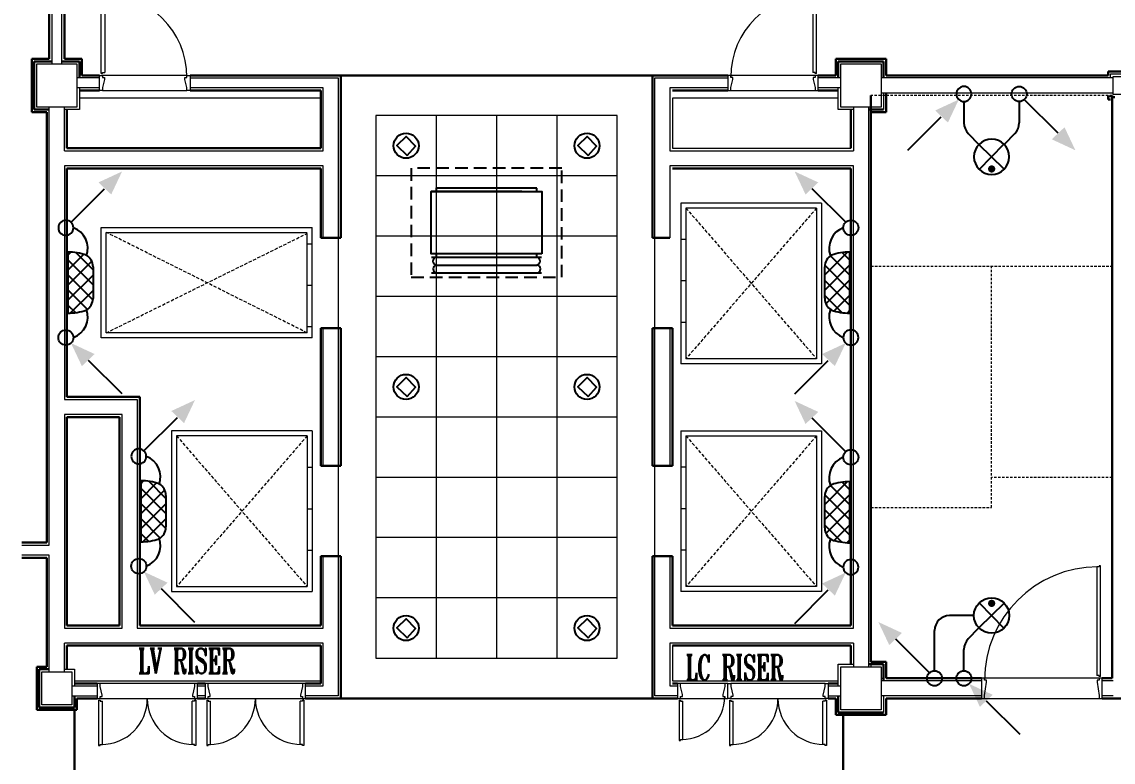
# Model space of a CAD drawing. Header units: millimetres. Extents: x 1722 to 7525, y 2254 to 6279.
# Drawn here: x 4365 to 5451, y 3761 to 4498 of the extents above; entities that cross this region are included whole.
import ezdxf

# ---------------------------------------------------------------- set-up
doc = ezdxf.new("R2010")
doc.units = ezdxf.units.MM
for name, pattern in [('DASHED2', [0.375, 0.25, -0.125]), ('Demolished', [4.8, 3.2, -1.6]), ('Overhead', [3.96875, 2.38125, -1.5875])]:
    doc.linetypes.add(name, pattern=pattern)
for name, color, linetype in [('-LIGHT', 6, 'Continuous'), ('-SYM', 4, 'Continuous'), ('-TEXT', 3, 'Continuous'), ('M-DUCTS', 4, 'Continuous'), ('M-UP', 3, 'Continuous')]:
    doc.layers.add(name, color=color, linetype=linetype)
for name, color, linetype, lineweight in [('A-CLNG', 13, 'Continuous', 9), ('A-CLNG-PATT', 13, 'Continuous', 9), ('A-DETL-DEMO', 54, 'Demolished', 9), ('A-DETL-THIN', 151, 'Continuous', 9), ('A-DOOR', 31, 'Continuous', 9), ('A-DOOR-FRAM', 31, 'Continuous', 18), ('A-FLOR', 192, 'Continuous', 9), ('A-WALL', 113, 'Continuous', 9), ('A-WALL-FNSH', 113, 'Continuous', 30), ('P-SANR-FIXT', 44, 'Continuous', 9), ('S-COLS', 52, 'Continuous', 9), ('S-STRS-MBND', 31, 'Overhead', 9)]:
    doc.layers.add(name, color=color, linetype=linetype, lineweight=lineweight)
doc.styles.add('ROMANT', font='romant.shx')

# ---------------------------------------------------------------- blocks, each defined once
blk = doc.blocks.new('za-IN-wood door-single panel - 120x220-5139623-08-Fourth Floor Level__18_90')
at = {"layer": 'A-DOOR'}
for p, q in [((0.546, 1.206), (0.546, 0.126)), ((0.57, 1.206), (0.546, 1.206)), ((0.57, 1.216), (0.57, 1.206)), ((0.584, 1.216), (0.57, 1.216)), ((0.584, 0.116), (0.584, 1.216)), ((0.57, 0.126), (0.546, 0.126)), ((0.57, 0.116), (0.57, 0.126)), ((0.584, 0.116), (0.57, 0.116)), ((-0.55, 0.077), (-0.57, 0.077)), ((-0.57, -0.073), (-0.55, 0.057)), ((-0.55, 0.057), (-0.55, 0.077)), ((0.57, 0.077), (0.55, 0.077)), ((0.55, 0.077), (0.55, 0.057)), ((0.55, 0.057), (0.57, -0.073))]:
    blk.add_line(p, q, dxfattribs=at)
blk.add_arc((0.558, 0.078), 1.128, 90, 180, dxfattribs=at)
at = {"layer": 'A-DOOR-FRAM'}
for p, q in [((-0.57, 0.097), (-0.6, 0.097)), ((-0.6, 0.097), (-0.6, -0.103)), ((-0.57, 0.077), (-0.57, 0.097)), ((0.57, 0.097), (0.57, 0.077)), ((0.6, 0.097), (0.57, 0.097)), ((0.6, -0.103), (0.6, 0.097)), ((-0.6, -0.103), (-0.57, -0.103)), ((-0.57, -0.103), (-0.57, -0.073)), ((0.57, -0.073), (0.57, -0.103)), ((0.57, -0.103), (0.6, -0.103))]:
    blk.add_line(p, q, dxfattribs=at)
blk = doc.blocks.new('za-IN-wood door-single panel - 90x210-5134378-08-Fourth Floor Level__18_90')
at = {"layer": 'A-DOOR'}
for p, q in [((-0.42, 0.048), (-0.4, -0.032)), ((0.4, -0.032), (0.42, 0.048)), ((-0.4, -0.052), (-0.42, -0.052)), ((-0.4, -0.032), (-0.4, -0.052)), ((0.396, -0.881), (0.396, -0.101)), ((0.42, -0.101), (0.396, -0.101)), ((0.4, -0.052), (0.4, -0.032)), ((0.42, -0.052), (0.4, -0.052)), ((0.42, -0.091), (0.42, -0.101)), ((0.434, -0.091), (0.42, -0.091)), ((0.434, -0.091), (0.434, -0.891)), ((0.42, -0.881), (0.396, -0.881)), ((0.42, -0.891), (0.42, -0.881)), ((0.434, -0.891), (0.42, -0.891))]:
    blk.add_line(p, q, dxfattribs=at)
blk.add_arc((0.408, -0.053), 0.828, 180, 270, dxfattribs=at)
at = {"layer": 'A-DOOR-FRAM'}
for p, q in [((-0.45, 0.078), (-0.42, 0.078)), ((-0.45, -0.072), (-0.45, 0.078)), ((-0.42, 0.078), (-0.42, 0.048)), ((0.42, 0.078), (0.45, 0.078)), ((0.42, 0.048), (0.42, 0.078)), ((0.45, 0.078), (0.45, -0.072)), ((-0.42, -0.072), (-0.45, -0.072)), ((-0.42, -0.052), (-0.42, -0.072)), ((0.42, -0.072), (0.42, -0.052)), ((0.45, -0.072), (0.42, -0.072))]:
    blk.add_line(p, q, dxfattribs=at)
blk = doc.blocks.new('za-IN-wood door-single panel - 90x210-5134375-08-Fourth Floor Level__18_90')
at = {"layer": 'A-DOOR'}
for p, q in [((0.396, 0.881), (0.396, 0.101)), ((0.42, 0.881), (0.396, 0.881)), ((0.42, 0.891), (0.42, 0.881)), ((0.434, 0.891), (0.42, 0.891)), ((0.434, 0.091), (0.434, 0.891)), ((-0.4, 0.052), (-0.42, 0.052)), ((-0.42, -0.048), (-0.4, 0.032)), ((-0.4, 0.032), (-0.4, 0.052)), ((0.42, 0.101), (0.396, 0.101)), ((0.42, 0.052), (0.4, 0.052)), ((0.4, 0.052), (0.4, 0.032)), ((0.4, 0.032), (0.42, -0.048)), ((0.42, 0.091), (0.42, 0.101)), ((0.434, 0.091), (0.42, 0.091))]:
    blk.add_line(p, q, dxfattribs=at)
blk.add_arc((0.408, 0.053), 0.828, 90, 180, dxfattribs=at)
at = {"layer": 'A-DOOR-FRAM'}
for p, q in [((-0.42, 0.072), (-0.45, 0.072)), ((-0.45, 0.072), (-0.45, -0.078)), ((-0.42, 0.052), (-0.42, 0.072)), ((0.42, 0.072), (0.42, 0.052)), ((0.45, 0.072), (0.42, 0.072)), ((0.45, -0.078), (0.45, 0.072)), ((-0.45, -0.078), (-0.42, -0.078)), ((-0.42, -0.078), (-0.42, -0.048)), ((0.42, -0.048), (0.42, -0.078)), ((0.42, -0.078), (0.45, -0.078))]:
    blk.add_line(p, q, dxfattribs=at)
blk = doc.blocks.new('za-Column bi Cover - se6_300b_330amm-4961029-08-Fourth Floor Level__18_90')
at = {"layer": 'S-COLS', "lineweight": 15}
for p, q in [((-0.15, 0.165), (0.15, 0.165)), ((-0.15, -0.165), (-0.15, 0.165)), ((0.15, 0.165), (0.15, -0.165)), ((0.15, -0.165), (-0.15, -0.165))]:
    blk.add_line(p, q, dxfattribs=at)
blk = doc.blocks.new('za-Column bi Cover - se5_400b_430amm-4961025-08-Fourth Floor Level__18_90')
at = {"layer": 'S-COLS', "lineweight": 15}
for p, q in [((-0.2, 0.215), (0.2, 0.215)), ((-0.2, -0.215), (-0.2, 0.215)), ((0.2, 0.215), (0.2, -0.215)), ((0.2, -0.215), (-0.2, -0.215))]:
    blk.add_line(p, q, dxfattribs=at)
blk = doc.blocks.new('za-IN-wood door_handle_-double panel - 100 x 210-5254335-08-Fourth Floor Level__18_90')
at = {"layer": 'A-DOOR'}
for p, q in [((-0.484, 0.541), (-0.47, 0.541)), ((-0.484, 0.091), (-0.484, 0.541)), ((-0.47, 0.541), (-0.47, 0.531)), ((-0.47, 0.531), (-0.446, 0.531)), ((-0.446, 0.531), (-0.446, 0.101)), ((0.446, 0.531), (0.446, 0.101)), ((0.47, 0.531), (0.446, 0.531)), ((0.47, 0.541), (0.47, 0.531)), ((0.484, 0.541), (0.47, 0.541)), ((0.484, 0.091), (0.484, 0.541)), ((-0.484, 0.091), (-0.47, 0.091)), ((-0.47, 0.101), (-0.446, 0.101)), ((-0.47, 0.091), (-0.47, 0.101)), ((-0.45, 0.052), (-0.47, 0.052)), ((-0.47, -0.048), (-0.45, 0.039)), ((-0.45, 0.039), (-0.45, 0.052)), ((0.47, 0.101), (0.446, 0.101)), ((0.47, 0.052), (0.45, 0.052)), ((0.45, 0.052), (0.45, 0.039)), ((0.45, 0.039), (0.47, -0.048)), ((0.47, 0.091), (0.47, 0.101)), ((0.484, 0.091), (0.47, 0.091))]:
    blk.add_line(p, q, dxfattribs=at)
for centre, start, end in [((-0.458, 0.073), 360, 90), ((0.458, 0.073), 90, 180)]:
    blk.add_arc(centre, 0.458, start, end, dxfattribs=at)
at = {"layer": 'A-DOOR-FRAM'}
for p, q in [((-0.47, 0.072), (-0.5, 0.072)), ((-0.5, 0.072), (-0.5, -0.078)), ((-0.47, 0.052), (-0.47, 0.072)), ((0.47, 0.072), (0.47, 0.052)), ((0.5, 0.072), (0.47, 0.072)), ((0.5, -0.078), (0.5, 0.072)), ((-0.5, -0.078), (-0.47, -0.078)), ((-0.47, -0.078), (-0.47, -0.048)), ((0.47, -0.048), (0.47, -0.078)), ((0.47, -0.078), (0.5, -0.078))]:
    blk.add_line(p, q, dxfattribs=at)
blk = doc.blocks.new('za-IN-wood door_handle_-double panel - 100 x 210-5254336-08-Fourth Floor Level__18_90')
at = {"layer": 'A-DOOR'}
for p, q in [((-0.47, 0.048), (-0.45, -0.039)), ((0.45, -0.039), (0.47, 0.048)), ((-0.484, -0.091), (-0.484, -0.541)), ((-0.484, -0.091), (-0.47, -0.091)), ((-0.45, -0.052), (-0.47, -0.052)), ((-0.47, -0.091), (-0.47, -0.101)), ((-0.47, -0.101), (-0.446, -0.101)), ((-0.45, -0.039), (-0.45, -0.052)), ((-0.446, -0.531), (-0.446, -0.101)), ((0.446, -0.531), (0.446, -0.101)), ((0.47, -0.101), (0.446, -0.101)), ((0.45, -0.052), (0.45, -0.039)), ((0.47, -0.052), (0.45, -0.052)), ((0.47, -0.091), (0.47, -0.101)), ((0.484, -0.091), (0.47, -0.091)), ((0.484, -0.091), (0.484, -0.541)), ((-0.484, -0.541), (-0.47, -0.541)), ((-0.47, -0.531), (-0.446, -0.531)), ((-0.47, -0.541), (-0.47, -0.531)), ((0.47, -0.531), (0.446, -0.531)), ((0.47, -0.541), (0.47, -0.531)), ((0.484, -0.541), (0.47, -0.541))]:
    blk.add_line(p, q, dxfattribs=at)
for centre, start, end in [((-0.458, -0.073), 270, 0), ((0.458, -0.073), 180, 270)]:
    blk.add_arc(centre, 0.458, start, end, dxfattribs=at)
at = {"layer": 'A-DOOR-FRAM'}
for p, q in [((-0.5, 0.078), (-0.47, 0.078)), ((-0.5, -0.072), (-0.5, 0.078)), ((-0.47, 0.078), (-0.47, 0.048)), ((0.47, 0.078), (0.5, 0.078)), ((0.47, 0.048), (0.47, 0.078)), ((0.5, 0.078), (0.5, -0.072)), ((-0.47, -0.072), (-0.5, -0.072)), ((-0.47, -0.052), (-0.47, -0.072)), ((0.47, -0.072), (0.47, -0.052)), ((0.5, -0.072), (0.47, -0.072))]:
    blk.add_line(p, q, dxfattribs=at)
blk = doc.blocks.new('za-IN-wood door-single panel - 50x210-5134381-08-Fourth Floor Level__18_90')
at = {"layer": 'A-DOOR'}
for p, q in [((0.196, 0.481), (0.196, 0.101)), ((0.22, 0.481), (0.196, 0.481)), ((0.22, 0.491), (0.22, 0.481)), ((0.234, 0.491), (0.22, 0.491)), ((0.234, 0.091), (0.234, 0.491)), ((-0.2, 0.052), (-0.22, 0.052)), ((-0.22, -0.048), (-0.2, 0.032)), ((-0.2, 0.032), (-0.2, 0.052)), ((0.22, 0.101), (0.196, 0.101)), ((0.22, 0.052), (0.2, 0.052)), ((0.2, 0.052), (0.2, 0.032)), ((0.2, 0.032), (0.22, -0.048)), ((0.22, 0.091), (0.22, 0.101)), ((0.234, 0.091), (0.22, 0.091))]:
    blk.add_line(p, q, dxfattribs=at)
blk.add_arc((0.208, 0.053), 0.428, 90, 180, dxfattribs=at)
at = {"layer": 'A-DOOR-FRAM'}
for p, q in [((-0.22, 0.072), (-0.25, 0.072)), ((-0.25, 0.072), (-0.25, -0.078)), ((-0.22, 0.052), (-0.22, 0.072)), ((0.22, 0.072), (0.22, 0.052)), ((0.25, 0.072), (0.22, 0.072)), ((0.25, -0.078), (0.25, 0.072)), ((-0.25, -0.078), (-0.22, -0.078)), ((-0.22, -0.078), (-0.22, -0.048)), ((0.22, -0.048), (0.22, -0.078)), ((0.22, -0.078), (0.25, -0.078))]:
    blk.add_line(p, q, dxfattribs=at)
blk = doc.blocks.new('za-Column bi Cover - se8_180b_180mma-4989154-08-Fourth Floor Level__18_90')
at = {"layer": 'S-COLS', "lineweight": 15}
for p, q in [((-0.09, 0.09), (0.09, 0.09)), ((-0.09, -0.09), (-0.09, 0.09)), ((0.09, 0.09), (0.09, -0.09)), ((0.09, -0.09), (-0.09, -0.09))]:
    blk.add_line(p, q, dxfattribs=at)
blk = doc.blocks.new('A$C019C4BC8')
at = {"layer": 'A-DETL-DEMO'}
for p, q in [((-194.1, -143.5), (-64.1, -293.5)), ((-64.1, -143.5), (-194.1, -293.5)), ((-570.9, -267.7), (-770.9, -167.7)), ((-770.9, -267.7), (-570.9, -168.7)), ((-570.9, -370.2), (-700.9, -520.2)), ((-700.9, -370.2), (-570.9, -520.2)), ((-194.1, -370.2), (-64.1, -520.2)), ((-64.1, -370.2), (-194.1, -520.2))]:
    blk.add_line(p, q, dxfattribs=at)
at = {"layer": 'A-DETL-THIN'}
for p, q in [((-199.1, -138.5), (-199.1, -298.5)), ((-59.1, -138.5), (-199.1, -138.5)), ((-59.1, -138.5), (-59.1, -298.5)), ((-194.1, -143.5), (-194.1, -293.5)), ((-64.1, -143.5), (-194.1, -143.5)), ((-64.1, -143.5), (-64.1, -293.5)), ((-775.9, -272.7), (-775.9, -162.7)), ((-775.9, -162.7), (-565.9, -162.7)), ((-565.9, -272.7), (-565.9, -162.7)), ((-770.9, -167.7), (-570.9, -167.7)), ((-770.9, -267.7), (-770.9, -167.7)), ((-570.9, -267.7), (-570.9, -168.7)), ((-570.9, -179), (-565.9, -179)), ((-194.1, -174.7), (-199.1, -174.7)), ((-194.1, -216), (-199.1, -216)), ((-570.9, -220.2), (-565.9, -220.2)), ((-194.1, -257.3), (-199.1, -257.3)), ((-570.9, -267.7), (-770.9, -267.7)), ((-570.9, -261.5), (-565.9, -261.5)), ((-565.9, -272.7), (-775.9, -272.7)), ((-59.1, -298.5), (-199.1, -298.5)), ((-64.1, -293.5), (-194.1, -293.5)), ((-565.9, -365.2), (-705.9, -365.2)), ((-705.9, -365.2), (-705.9, -525.2)), ((-565.9, -365.2), (-565.9, -525.2)), ((-199.1, -365.2), (-199.1, -525.2)), ((-199.1, -365.2), (-59.1, -365.2)), ((-59.1, -365.2), (-59.1, -525.2)), ((-570.9, -370.2), (-700.9, -370.2)), ((-700.9, -370.2), (-700.9, -520.2)), ((-570.9, -370.2), (-570.9, -520.2)), ((-194.1, -370.2), (-194.1, -520.2)), ((-194.1, -370.2), (-64.1, -370.2)), ((-64.1, -370.2), (-64.1, -520.2)), ((-570.9, -401.5), (-565.9, -401.5)), ((-194.1, -401.5), (-199.1, -401.5)), ((-570.9, -442.7), (-565.9, -442.7)), ((-194.1, -442.7), (-199.1, -442.7)), ((-570.9, -484), (-565.9, -484)), ((-194.1, -484), (-199.1, -484)), ((-700.9, -520.2), (-570.9, -520.2)), ((-64.1, -520.2), (-194.1, -520.2)), ((-705.9, -525.2), (-565.9, -525.2)), ((-59.1, -525.2), (-199.1, -525.2))]:
    blk.add_line(p, q, dxfattribs=at)
blk = doc.blocks.new('*X132')
at = {"color": 0}
for p, q in [((-278.45, -251.4), (-276.75, -249.7)), ((-277.75, -252.2), (-275.25, -249.7)), ((-276.24, -252.2), (-273.75, -249.71)), ((-273.71, -252.2), (-276.21, -249.7)), ((-272.43, -251.98), (-274.7, -249.7)), ((-276.71, -252.2), (-278.28, -250.64)), ((-275.21, -252.2), (-277.59, -249.82)), ((-274.74, -252.2), (-272.8, -250.26)), ((-273.24, -252.2), (-272.48, -251.44)), ((-278.21, -252.2), (-278.5, -251.92))]:
    blk.add_line(p, q, dxfattribs=at)
blk = doc.blocks.new('TD1')
at = {"layer": '-SYM'}
for p, q in [((-15.6, 26), (15.7, 26)), ((-30.4, 1), (30.4, 1)), ((-30.4, 0), (30.4, 0))]:
    blk.add_line(p, q, dxfattribs=at)
for centre, radius, start, end in [((-15.6, 12.5), 13.5, 90, 149.4992), ((15.7, 12.5), 13.5, 30, 90), ((24.7, 1.1), 55.1, 160.6416, 180.103), ((-25.4, 1.2), 55.8, 359.832, 18.923)]:
    blk.add_arc(centre, radius, start, end, dxfattribs=at)
at = {"layer": '-SYM', "color": 1, "xscale": 10, "yscale": 10, "zscale": 10}
blk.add_blockref('*X132', (2754.7, 2523), dxfattribs=at)
blk = doc.blocks.new('UP')
at = {"layer": '-LIGHT', "color": 2}
blk.add_line((-5.1, 5.5), (-38.5, 38.8), dxfattribs=at)
blk.add_solid([(-55.9, 56), (-32.4, 45.1), (-45.1, 33.1)], dxfattribs=at)
at = {"layer": '-SYM', "color": 4}
blk.add_circle((0, 0), 7.5, dxfattribs=at)
blk = doc.blocks.new('dn')
at = {"layer": '-LIGHT', "color": 2}
blk.add_line((-55.9, 56), (-22.5, 22.7), dxfattribs=at)
blk.add_solid([(-5.1, 5.5), (-28.6, 16.4), (-15.9, 28.4)], dxfattribs=at)
at = {"layer": '-SYM', "color": 4}
blk.add_circle((0, 0), 7.5, dxfattribs=at)
blk = doc.blocks.new('j')
at = {"layer": '-SYM', "const_width": 7.11}
blk.add_lwpolyline([(-3.6, 0, 1), (3.6, 0, 1)], format="xyb", close=True, dxfattribs=at)
blk = doc.blocks.new('gs')
at = {"layer": '-SYM', "color": 2}
for p, q in [((12.5, 12.2), (-12.5, -12.2)), ((-12.2, 12.5), (12.2, -12.5))]:
    blk.add_line(p, q, dxfattribs=at)
at = {"layer": '-SYM', "color": 4}
blk.add_circle((0, 0), 17.5, dxfattribs=at)
at = {"layer": '-LIGHT', "xscale": 0.5, "yscale": 0.5, "zscale": 0.5}
blk.add_blockref('j', (0.1, 12.1), dxfattribs=at)
blk = doc.blocks.new('leee')
at = {"layer": '-LIGHT', "color": 2}
blk.add_lwpolyline([(1, -9.6), (9.3, -0.3), (0, 9.2), (-9.2, 0.1)], close=True, dxfattribs=at)
at = {"layer": '-SYM'}
blk.add_circle((0, 0), 12.5, dxfattribs=at)
blk = doc.blocks.new('A$C6E631D91')
at = {"layer": 'M-DUCTS', "color": 244, "linetype": 'DASHED2', "ltscale": 500, "true_color": 0x991b1e}
blk.add_lwpolyline([(-27125, -7574), (-25625, -7574), (-25625, -6488), (-27125, -6488)], close=True, dxfattribs=at)
at = {"layer": 'M-UP', "color": 244, "true_color": 0x991b1e}
for p, q in [((-26025, -6721, 0), (-26925, -6721)), ((-26923, -7374), (-25827, -7374)), ((-26875, -7452), (-25875, -7452)), ((-26924, -7530), (-25828, -7530))]:
    blk.add_line(p, q, dxfattribs=at)
for points in [[(-25825, -7341), (-26925, -7341), (-26925, -6721), (-25825, -6721)], [(-25875, -6688), (-26875, -6688), (-26875, -6721), (-25875, -6721)], [(-25875, -7341), (-26875, -7341), (-26875, -7374), (-25875, -7374)]]:
    blk.add_lwpolyline(points, close=True, dxfattribs=at)
for centre, start, end in [((-26870, -7413), 97.5, 262.5), ((-25880, -7413), 277.5, 82.5), ((-26867, -7491), 97.5, 262.5), ((-25878, -7491), 277.5, 82.5)]:
    blk.add_arc(centre, 39.3, start, end, dxfattribs=at)

msp = doc.modelspace()

# ---------------------------------------------------------------- linework, layer by layer
at = {"layer": '-LIGHT'}
for p, q in [((5302.8, 4418.4), (5302.8, 4397.1)), ((5357.8, 4418.4), (5357.8, 4397.1)), ((5307.1, 4386.6), (5317.8, 4375.7)), ((5353.5, 4386.6), (5342.8, 4375.7)), ((5312.8, 3906.9), (5288.6, 3906.9)), ((5273.6, 3851.9), (5273.6, 3891.9)), ((5307.1, 3883.7), (5317.8, 3894.7)), ((5302.8, 3851.9), (5302.8, 3873.2))]:
    msp.add_line(p, q, dxfattribs=at)
for centre, radius, start, end in [((5317.8, 4397.1), 15, 180, 224.2948), ((5342.8, 4397.1), 15, 315.7052, 0), ((4409.1, 4272.3), 21.9, 339.9509, 69.4538), ((5190.5, 4272.3), 21.9, 110.5462, 200.0491), ((4409.1, 4204), 21.9, 290.5462, 20.0491), ((5190.5, 4204), 21.9, 159.9509, 249.4538), ((4481.6, 4044.8), 21.9, 339.9509, 69.4538), ((5190.5, 4043.9), 21.9, 110.5462, 200.0491), ((4481.6, 3976.5), 21.9, 290.5462, 20.0491), ((5190.5, 3975.6), 21.9, 159.9509, 249.4538), ((5288.6, 3891.9), 15, 90, 180), ((5317.8, 3873.2), 15, 135.7052, 180)]:
    msp.add_arc(centre, radius, start, end, dxfattribs=at)
at = {"layer": 'A-CLNG'}
for p, q in [((4957.8, 4404.4), (4717.8, 4404.4)), ((4717.8, 4404.4), (4717.8, 3864.4)), ((4957.8, 3864.4), (4957.8, 4404.4)), ((4717.8, 3864.4), (4957.8, 3864.4))]:
    msp.add_line(p, q, dxfattribs=at)
at = {"layer": 'A-CLNG-PATT', "color": 244, "true_color": 0x991b1e}
for p, q in [((4717.8, 4404.4), (4717.8, 3864.4)), ((4957.8, 4404.4), (4717.8, 4404.4)), ((4777.8, 4404.4), (4777.8, 3864.4)), ((4837.8, 4404.4), (4837.8, 3864.4)), ((4897.8, 4404.4), (4897.8, 3864.4)), ((4957.8, 4344.4), (4717.8, 4344.4)), ((4957.8, 4284.4), (4717.8, 4284.4)), ((4957.8, 4224.4), (4717.8, 4224.4)), ((4957.8, 4164.4), (4717.8, 4164.4)), ((4957.8, 4104.4), (4717.8, 4104.4)), ((4957.8, 4044.4), (4717.8, 4044.4)), ((4957.8, 3984.4), (4717.8, 3984.4)), ((4957.8, 3924.4), (4717.8, 3924.4))]:
    msp.add_line(p, q, dxfattribs=at)
at = {"layer": 'A-FLOR'}
for p, q in [((4662.8, 4421.9), (4422.8, 4421.9)), ((5177.8, 4421.9), (5012.8, 4421.9)), ((5012.8, 4421.9), (5012.8, 4371.9)), ((5012.8, 4371.9), (5190.3, 4371.9)), ((5012.8, 3876.9), (5012.8, 3841.9)), ((5210.3, 3858.4), (5210.3, 3855.9)), ((4417.8, 3841.9), (4662.8, 3841.9)), ((5012.8, 3841.9), (5177.8, 3841.9))]:
    msp.add_line(p, q, dxfattribs=at)
at = {"layer": 'A-WALL', "color": 7, "lineweight": 15}
for p, q in [((4395.3, 4759.4), (4395.3, 4455.9)), ((4405.3, 4455.9), (4405.3, 4759.4)), ((4442.8, 4441.9), (4420.3, 4441.9)), ((4532.8, 4441.9), (4680.3, 4441.9)), ((4680.3, 4441.9), (4680.3, 3826.9)), ((4995.3, 4441.9), (5067.8, 4441.9)), ((4995.3, 3826.9), (4995.3, 4441.9)), ((5180.3, 4441.9), (5157.8, 4441.9)), ((5451.3, 4441.9), (5220.3, 4441.9)), ((5448.8, 4441.9), (5448.8, 4445.8)), ((5448.8, 4445.8), (5471.8, 4445.8)), ((4442.8, 4431.9), (4420.3, 4431.9)), ((4422.8, 4431.9), (4422.8, 4410.4)), ((4665.3, 4431.9), (4532.8, 4431.9)), ((4665.3, 4369.4), (4665.3, 4431.9)), ((5067.8, 4431.9), (5010.3, 4431.9)), ((5010.3, 4431.9), (5010.3, 4369.4)), ((5180.3, 4431.9), (5157.8, 4431.9)), ((5177.8, 4410.4), (5177.8, 4431.9)), ((5220.3, 4426.9), (5451.3, 4426.9)), ((5222.8, 4426.9), (5222.8, 4410.4)), ((4392.8, 3976.9), (4392.8, 4412.9)), ((4407.8, 4369.4), (4407.8, 4412.9)), ((4422.8, 4410.4), (4407.8, 4410.4)), ((5192.8, 4410.4), (5177.8, 4410.4)), ((5192.8, 4412.9), (5192.8, 4369.4)), ((5207.8, 4412.9), (5207.8, 3855.9)), ((4407.8, 4369.4), (4665.3, 4369.4)), ((5010.3, 4369.4), (5192.8, 4369.4)), ((4407.8, 4354.4), (4407.8, 4121.9)), ((4665.3, 4354.4), (4407.8, 4354.4)), ((4665.3, 4282.8), (4665.3, 4354.4)), ((5010.3, 4354.4), (5010.3, 4282.8)), ((5192.8, 4354.4), (5010.3, 4354.4)), ((5192.8, 3894.4), (5192.8, 4354.4)), ((4665.3, 4056), (4665.3, 4192.8)), ((5010.3, 4192.8), (5010.3, 4056)), ((4407.8, 4121.9), (4480.3, 4121.9)), ((4480.3, 4121.9), (4480.3, 3894.4)), ((4407.8, 4106.9), (4407.8, 3894.4)), ((4465.3, 4106.9), (4407.8, 4106.9)), ((4465.3, 3894.4), (4465.3, 4106.9)), ((4365.5, 3976.9), (4392.8, 3976.9)), ((4392.8, 3966.9), (4365.5, 3966.9)), ((4392.8, 3850.9), (4392.8, 3966.9)), ((4665.3, 3894.4), (4665.3, 3966)), ((5010.3, 3966), (5010.3, 3894.4)), ((4407.8, 3894.4), (4465.3, 3894.4)), ((4480.3, 3894.4), (4665.3, 3894.4)), ((5010.3, 3894.4), (5192.8, 3894.4)), ((4665.3, 3879.4), (4407.8, 3879.4)), ((4407.8, 3850.9), (4407.8, 3879.4)), ((4665.3, 3836.9), (4665.3, 3879.4)), ((5010.3, 3879.4), (5010.3, 3836.9)), ((5192.8, 3879.4), (5010.3, 3879.4)), ((5192.8, 3879.4), (5192.8, 3855.9)), ((5177.8, 3858.4), (5192.8, 3858.4)), ((5177.8, 3836.9), (5177.8, 3858.4)), ((4407.8, 3853.4), (4417.8, 3853.4)), ((4417.8, 3853.4), (4417.8, 3836.9)), ((4415.3, 3836.9), (4440.3, 3836.9)), ((4540.3, 3836.9), (4547.8, 3836.9)), ((4647.8, 3836.9), (4665.3, 3836.9)), ((5010.3, 3836.9), (5017.8, 3836.9)), ((5167.8, 3836.9), (5180.3, 3836.9)), ((5320.3, 3841.9), (5220.3, 3841.9)), ((5451.3, 3841.9), (5440.3, 3841.9)), ((4415.3, 3826.9), (4440.3, 3826.9)), ((4547.8, 3826.9), (4540.3, 3826.9)), ((4680.3, 3826.9), (4647.8, 3826.9)), ((5017.8, 3826.9), (4995.3, 3826.9)), ((5167.8, 3826.9), (5180.3, 3826.9)), ((5320.3, 3826.9), (5220.3, 3826.9)), ((5222.8, 3826.9), (5222.8, 3810.4)), ((5451.3, 3826.9), (5440.3, 3826.9))]:
    msp.add_line(p, q, dxfattribs=at)
at = {"layer": 'A-WALL'}
for p, q in [((4529.8, 4444.4), (4445.8, 4444.4)), ((5154.8, 4444.4), (5070.8, 4444.4)), ((4445.8, 4429.4), (4529.8, 4429.4)), ((5070.8, 4429.4), (5154.8, 4429.4)), ((5437.3, 3844.4), (5323.3, 3844.4)), ((4537.3, 3839.4), (4443.3, 3839.4)), ((4644.8, 3839.4), (4550.8, 3839.4)), ((5064.8, 3839.4), (5020.8, 3839.4)), ((5164.8, 3839.4), (5070.8, 3839.4)), ((4443.3, 3824.4), (4537.3, 3824.4)), ((4550.8, 3824.4), (4644.8, 3824.4)), ((5020.8, 3824.4), (5064.8, 3824.4)), ((5070.8, 3824.4), (5164.8, 3824.4)), ((5323.3, 3824.4), (5437.3, 3824.4))]:
    msp.add_line(p, q, dxfattribs=at)
at = {"layer": 'A-WALL-FNSH'}
for p, q in [((4392.8, 4460.9), (4392.8, 4759.4)), ((4407.8, 4759.4), (4407.8, 4460.9)), ((4375.3, 4460.9), (4392.8, 4460.9)), ((4375.3, 4407.9), (4375.3, 4460.9)), ((4395.3, 4458.4), (4377.8, 4458.4)), ((4377.8, 4458.4), (4377.8, 4410.4)), ((4422.8, 4458.4), (4405.3, 4458.4)), ((4407.8, 4460.9), (4425.3, 4460.9)), ((4422.8, 4441.9), (4422.8, 4458.4)), ((4425.3, 4460.9), (4425.3, 4444.4)), ((5175.3, 4444.4), (5175.3, 4460.9)), ((5175.3, 4460.9), (5225.3, 4460.9)), ((5177.8, 4458.4), (5177.8, 4441.9)), ((5222.8, 4458.4), (5177.8, 4458.4)), ((5222.8, 4441.9), (5222.8, 4458.4)), ((5225.3, 4460.9), (5225.3, 4444.4)), ((4425.3, 4444.4), (4442.8, 4444.4)), ((4532.8, 4444.4), (5067.8, 4444.4)), ((4682.8, 4444.4), (4682.8, 4282.8)), ((4992.8, 4282.8), (4992.8, 4444.4)), ((5157.8, 4444.4), (5175.3, 4444.4)), ((5225.3, 4444.4), (5446.3, 4444.4)), ((5446.3, 4444.4), (5446.3, 4448.3)), ((5446.3, 4448.3), (5474.3, 4448.3)), ((4442.8, 4429.4), (4422.8, 4429.4)), ((4662.8, 4429.4), (4532.8, 4429.4)), ((4662.8, 4371.9), (4662.8, 4429.4)), ((5067.8, 4429.4), (5012.8, 4429.4)), ((5177.8, 4429.4), (5157.8, 4429.4)), ((5210.3, 4424.4), (5210.3, 3860.9)), ((5225.3, 4426.9), (5225.3, 4407.9)), ((5446.3, 4420.3), (5446.3, 4424.4)), ((5448.8, 4420.3), (5446.3, 4420.3)), ((5448.8, 4424.4), (5448.8, 4422.8)), ((5450.3, 3844.4), (5450.3, 4424.4)), ((5450.3, 4422.8), (5452.8, 4422.8)), ((4377.8, 4410.4), (4392.8, 4410.4)), ((4410.3, 4410.4), (4410.3, 4371.9)), ((5190.3, 4371.9), (5190.3, 4410.4)), ((5207.8, 4410.4), (5222.8, 4410.4)), ((4390.3, 4407.9), (4375.3, 4407.9)), ((4390.3, 3979.4), (4390.3, 4407.9)), ((5225.3, 4407.9), (5210.3, 4407.9)), ((4410.3, 4371.9), (4662.8, 4371.9)), ((4410.3, 4351.9), (4410.3, 4124.4)), ((4662.8, 4351.9), (4410.3, 4351.9)), ((4662.8, 4282.8), (4662.8, 4351.9)), ((5190.3, 4351.9), (5012.8, 4351.9)), ((5190.3, 3896.9), (5190.3, 4351.9)), ((4682.8, 4282.8), (4662.8, 4282.8)), ((5010.3, 4282.8), (4992.8, 4282.8)), ((4662.8, 4056), (4662.8, 4192.8)), ((4662.8, 4192.8), (4682.8, 4192.8)), ((4682.8, 4192.8), (4682.8, 4056)), ((4992.8, 4056), (4992.8, 4192.8)), ((4992.8, 4192.8), (5012.8, 4192.8)), ((5012.8, 4192.8), (5012.8, 4056)), ((4410.3, 4124.4), (4482.8, 4124.4)), ((4482.8, 4124.4), (4482.8, 3896.9)), ((4462.8, 4104.4), (4410.3, 4104.4)), ((4410.3, 4104.4), (4410.3, 3896.9)), ((4462.8, 3896.9), (4462.8, 4104.4)), ((4682.8, 4056), (4662.8, 4056)), ((5012.8, 4056), (4992.8, 4056)), ((4365.5, 3979.4), (4390.3, 3979.4)), ((4390.3, 3964.4), (4365.5, 3964.4)), ((4390.3, 3855.9), (4390.3, 3964.4)), ((4662.8, 3896.9), (4662.8, 3966)), ((4662.8, 3966), (4682.8, 3966)), ((4682.8, 3966), (4682.8, 3824.4)), ((4992.8, 3824.4), (4992.8, 3966)), ((4992.8, 3966), (5012.8, 3966)), ((5012.8, 3966), (5012.8, 3896.9)), ((4410.3, 3896.9), (4462.8, 3896.9)), ((4482.8, 3896.9), (4662.8, 3896.9)), ((5012.8, 3896.9), (5190.3, 3896.9)), ((4410.3, 3876.9), (4410.3, 3853.4)), ((4662.8, 3876.9), (4410.3, 3876.9)), ((4662.8, 3839.4), (4662.8, 3876.9)), ((5190.3, 3876.9), (5012.8, 3876.9)), ((5190.3, 3858.4), (5190.3, 3876.9)), ((4380.3, 3855.9), (4390.3, 3855.9)), ((4380.3, 3812.9), (4380.3, 3855.9)), ((5222.8, 3858.4), (5207.8, 3858.4)), ((5210.3, 3860.9), (5225.3, 3860.9)), ((5222.8, 3841.9), (5222.8, 3858.4)), ((5225.3, 3860.9), (5225.3, 3844.4)), ((4392.8, 3853.4), (4382.8, 3853.4)), ((4382.8, 3853.4), (4382.8, 3815.4)), ((5225.3, 3844.4), (5320.3, 3844.4)), ((5440.3, 3844.4), (5450.3, 3844.4)), ((4417.8, 3839.4), (4440.3, 3839.4)), ((4540.3, 3839.4), (4547.8, 3839.4)), ((4647.8, 3839.4), (4662.8, 3839.4)), ((5012.8, 3839.4), (5017.8, 3839.4)), ((5167.8, 3839.4), (5177.8, 3839.4)), ((4417.8, 3815.4), (4417.8, 3826.9)), ((4440.3, 3824.4), (4420.3, 3824.4)), ((4420.3, 3824.4), (4420.3, 3812.9)), ((4547.8, 3824.4), (4540.3, 3824.4)), ((5017.8, 3824.4), (4647.8, 3824.4)), ((5175.3, 3824.4), (5167.8, 3824.4)), ((5175.3, 3807.9), (5175.3, 3824.4)), ((5177.8, 3826.9), (5177.8, 3810.4)), ((5320.3, 3824.4), (5225.3, 3824.4)), ((5225.3, 3824.4), (5225.3, 3807.9)), ((5495.3, 3824.4), (5440.3, 3824.4)), ((4420.3, 3812.9), (4380.3, 3812.9)), ((4382.8, 3815.4), (4417.8, 3815.4)), ((4417.8, 3812.9), (4417.8, 2770.9)), ((5225.3, 3807.9), (5175.3, 3807.9)), ((5177.8, 3810.4), (5222.8, 3810.4)), ((5182.8, 2770.9), (5182.8, 3807.9))]:
    msp.add_line(p, q, dxfattribs=at)
at = {"layer": 'S-STRS-MBND'}
for p, q in [((5450.3, 4424.4), (5210.3, 4424.4)), ((5210.3, 4254.4), (5450.3, 4254.4)), ((5330.3, 4014.4), (5330.3, 4254.4)), ((5450.3, 4044.4), (5330.3, 4044.4)), ((5210.3, 4014.4), (5330.3, 4014.4)), ((5220.3, 3844.4), (5222.8, 3844.4))]:
    msp.add_line(p, q, dxfattribs=at)

# ---------------------------------------------------------------- block references
at = {"layer": '-LIGHT', "xscale": -1, "rotation": 180}
for name, p in [('dn', (5302.8, 4425.9)), ('gs', (5330.3, 4363.4)), ('dn', (5190.3, 4183.5)), ('dn', (5190.3, 3955.1))]:
    msp.add_blockref(name, p, dxfattribs=at)
at = {"layer": '-LIGHT'}
for name, p, rotation in [('UP', (5357.8, 4425.9), 180), ('TD1', (4410.3, 4238.2), 270), ('TD1', (5190.3, 4238.2), 89.99999999999011), ('dn', (4409.3, 4183.5), 180), ('TD1', (4482.8, 4010.7), 270), ('TD1', (5190.3, 4009.7), 90), ('dn', (4481.8, 3956), 180), ('dn', (5302.8, 3844.4), 180)]:
    msp.add_blockref(name, p, dxfattribs=dict(at, rotation=rotation))
for name, p in [('leee', (4747.8, 4374.4)), ('leee', (4927.8, 4374.4)), ('UP', (5190.3, 4292.8)), ('leee', (4747.8, 4134.4)), ('leee', (4927.8, 4134.4)), ('UP', (5190.3, 4064.4)), ('gs', (5330.3, 3906.9)), ('leee', (4747.8, 3894.4)), ('leee', (4927.8, 3894.4)), ('UP', (5273.6, 3844.4))]:
    msp.add_blockref(name, p, dxfattribs=at)
at = {"layer": '-LIGHT', "xscale": -1}
for p in [(4409.3, 4292.8), (4481.8, 4065.3)]:
    msp.add_blockref('UP', p, dxfattribs=at)
at = {"layer": 'A-CLNG-PATT', "xscale": 0.1, "yscale": 0.1, "zscale": 0.1}
msp.add_blockref('A$C6E631D91', (7465.3, 5000.9), dxfattribs=at)
at = {"layer": 'A-DOOR', "xscale": 100, "yscale": 100, "zscale": 100, "rotation": 180}
for name, p in [('za-IN-wood door-single panel - 90x210-5134378-08-Fourth Floor Level__18_90', (4487.8, 4437.2)), ('za-IN-wood door_handle_-double panel - 100 x 210-5254335-08-Fourth Floor Level__18_90', (4490.3, 3831.6)), ('za-IN-wood door_handle_-double panel - 100 x 210-5254335-08-Fourth Floor Level__18_90', (4597.8, 3831.6)), ('za-IN-wood door-single panel - 50x210-5134381-08-Fourth Floor Level__18_90', (5042.8, 3831.6))]:
    msp.add_blockref(name, p, dxfattribs=at)
at = {"layer": 'A-DOOR', "xscale": 100, "yscale": 100, "zscale": 100}
for name, p in [('za-IN-wood door-single panel - 90x210-5134375-08-Fourth Floor Level__18_90', (5112.8, 4437.2)), ('za-IN-wood door-single panel - 120x220-5139623-08-Fourth Floor Level__18_90', (5380.3, 3834.7)), ('za-IN-wood door_handle_-double panel - 100 x 210-5254336-08-Fourth Floor Level__18_90', (5117.8, 3831.6))]:
    msp.add_blockref(name, p, dxfattribs=at)
at = {"layer": 'P-SANR-FIXT'}
msp.add_blockref('A$C019C4BC8', (5220.3, 4455.9), dxfattribs=at)
at = {"layer": 'S-COLS', "xscale": 100, "yscale": 100, "zscale": 100}
for name, p in [('za-Column bi Cover - se5_400b_430amm-4961025-08-Fourth Floor Level__18_90', (4400.3, 4434.4)), ('za-Column bi Cover - se5_400b_430amm-4961025-08-Fourth Floor Level__18_90', (5200.3, 4434.4)), ('za-Column bi Cover - se8_180b_180mma-4989154-08-Fourth Floor Level__18_90', (5460.3, 4434.3)), ('za-Column bi Cover - se5_400b_430amm-4961025-08-Fourth Floor Level__18_90', (5200.3, 3834.4)), ('za-Column bi Cover - se6_300b_330amm-4961029-08-Fourth Floor Level__18_90', (4400.3, 3834.4))]:
    msp.add_blockref(name, p, dxfattribs=at)

# ---------------------------------------------------------------- texts
at = {"layer": '-TEXT', "style": 'ROMANT', "width": 0.6}
for s, p in [('LV RISER', (4480.9, 3849.2)), ('LC RISER', (5025.9, 3842.7))]:
    msp.add_text(s, height=25, dxfattribs=at).set_placement(p)

doc.saveas('drawing.dxf')
